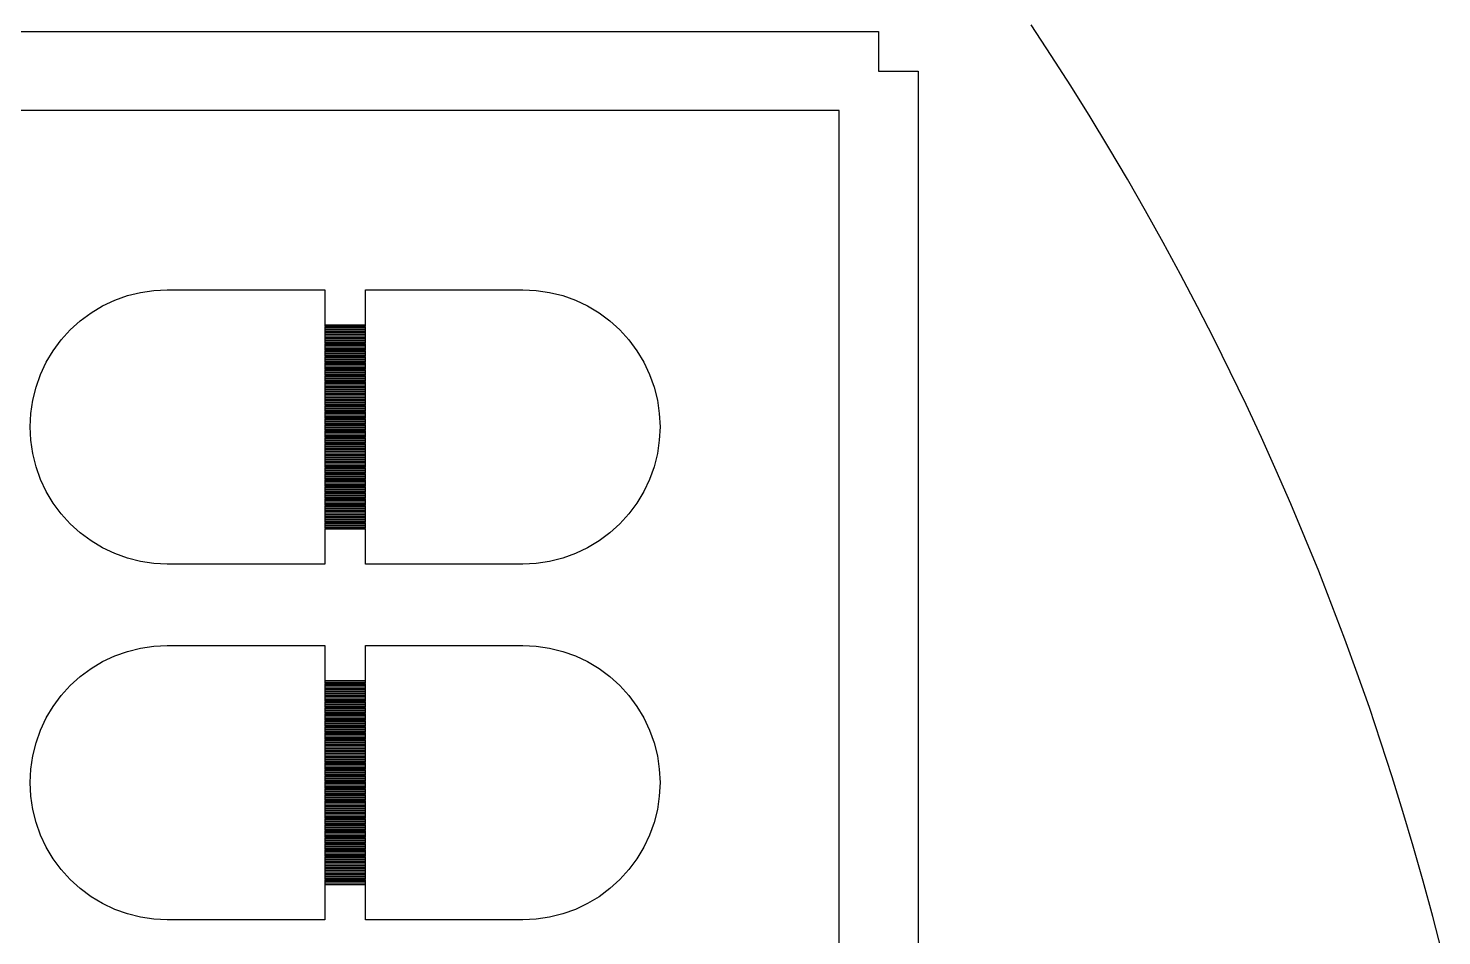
# Model space of a CAD drawing. Extents: x -21 to 129, y -39 to 111.
# Drawn here: x 90.98 to 126.75, y 54.63 to 77.58 of the extents above; entities that cross this region are included whole.
import ezdxf

# ---------------------------------------------------------------- set-up
doc = ezdxf.new("R2010")
doc.units = 0

msp = doc.modelspace()

# ---------------------------------------------------------------- linework, layer by layer
for p, q in [((116.867, 76.8994), (116.36, 77.6678)), ((-4.5, 77.5), (112.5, 77.5)), ((112.5, 77.5), (112.5, 76.5)), ((117.364, 76.1248), (116.867, 76.8994)), ((112.5, 76.5), (113.5, 76.5)), ((113.5, 76.5), (113.5, -4.5)), ((117.852, 75.3442), (117.364, 76.1248)), ((111.5, 75.5), (-3.5, 75.5)), ((111.5, -3.5), (111.5, 75.5)), ((118.33, 74.5577), (117.852, 75.3442)), ((118.798, 73.7654), (118.33, 74.5577)), ((119.257, 72.9674), (118.798, 73.7654)), ((119.705, 72.1638), (119.257, 72.9674)), ((120.144, 71.3548), (119.705, 72.1638)), ((120.573, 70.5404), (120.144, 71.3548)), ((93.4927, 70.8206), (93.823, 70.9033)), ((93.823, 70.9033), (94.1599, 70.9533)), ((94.1599, 70.9533), (94.5, 70.97)), ((94.5, 70.97), (98.485, 70.97)), ((98.485, 70.97), (98.485, 70.085)), ((99.515, 70.085), (99.515, 70.97)), ((99.515, 70.97), (103.5, 70.97)), ((103.5, 70.97), (103.84, 70.9533)), ((103.84, 70.9533), (104.177, 70.9033)), ((104.177, 70.9033), (104.507, 70.8206)), ((92.5722, 70.3852), (92.8643, 70.5603)), ((92.8643, 70.5603), (93.1721, 70.7059)), ((93.1721, 70.7059), (93.4927, 70.8206)), ((104.507, 70.8206), (104.828, 70.7059)), ((104.828, 70.7059), (105.136, 70.5603)), ((105.136, 70.5603), (105.428, 70.3852)), ((120.992, 69.7208), (120.573, 70.5404)), ((92.0463, 69.9537), (92.2987, 70.1823)), ((92.2987, 70.1823), (92.5722, 70.3852)), ((105.428, 70.3852), (105.701, 70.1823)), ((105.701, 70.1823), (105.954, 69.9537)), ((91.8177, 69.7013), (92.0463, 69.9537)), ((98.485, 70.085), (99.515, 70.085)), ((99.515, 70.075), (98.485, 70.075)), ((98.485, 70.075), (98.485, 70.045)), ((98.485, 70.045), (99.515, 70.045)), ((99.515, 70.035), (98.485, 70.035)), ((98.485, 70.035), (98.485, 70.005)), ((98.485, 70.005), (99.515, 70.005)), ((99.515, 69.995), (98.485, 69.995)), ((98.485, 69.995), (98.485, 69.965)), ((98.485, 69.965), (99.515, 69.965)), ((99.515, 69.955), (98.485, 69.955)), ((98.485, 69.955), (98.485, 69.925)), ((98.485, 69.925), (99.515, 69.925)), ((99.515, 69.915), (98.485, 69.915)), ((98.485, 69.915), (98.485, 69.885)), ((98.485, 69.885), (99.515, 69.885)), ((99.515, 69.875), (98.485, 69.875)), ((98.485, 69.875), (98.485, 69.845)), ((98.485, 69.845), (99.515, 69.845)), ((99.515, 69.835), (98.485, 69.835)), ((98.485, 69.835), (98.485, 69.805)), ((98.485, 69.805), (99.515, 69.805)), ((99.515, 69.795), (98.485, 69.795)), ((98.485, 69.795), (98.485, 69.765)), ((98.485, 69.765), (99.515, 69.765)), ((99.515, 69.755), (98.485, 69.755)), ((98.485, 69.755), (98.485, 69.725)), ((99.515, 70.045), (99.515, 70.075)), ((99.515, 70.005), (99.515, 70.035)), ((99.515, 69.965), (99.515, 69.995)), ((99.515, 69.925), (99.515, 69.955)), ((99.515, 69.885), (99.515, 69.915)), ((99.515, 69.845), (99.515, 69.875)), ((99.515, 69.805), (99.515, 69.835)), ((99.515, 69.765), (99.515, 69.795)), ((99.515, 69.725), (99.515, 69.755)), ((105.954, 69.9537), (106.182, 69.7013)), ((91.4397, 69.1357), (91.6148, 69.4278)), ((91.6148, 69.4278), (91.8177, 69.7013)), ((98.485, 69.725), (99.515, 69.725)), ((99.515, 69.715), (98.485, 69.715)), ((98.485, 69.715), (98.485, 69.685)), ((98.485, 69.685), (99.515, 69.685)), ((99.515, 69.675), (98.485, 69.675)), ((98.485, 69.675), (98.485, 69.645)), ((98.485, 69.645), (99.515, 69.645)), ((99.515, 69.635), (98.485, 69.635)), ((98.485, 69.635), (98.485, 69.605)), ((98.485, 69.605), (99.515, 69.605)), ((99.515, 69.595), (98.485, 69.595)), ((98.485, 69.595), (98.485, 69.565)), ((98.485, 69.565), (99.515, 69.565)), ((99.515, 69.555), (98.485, 69.555)), ((98.485, 69.555), (98.485, 69.525)), ((98.485, 69.525), (99.515, 69.525)), ((99.515, 69.515), (98.485, 69.515)), ((98.485, 69.515), (98.485, 69.485)), ((98.485, 69.485), (99.515, 69.485)), ((99.515, 69.475), (98.485, 69.475)), ((98.485, 69.475), (98.485, 69.445)), ((98.485, 69.445), (99.515, 69.445)), ((99.515, 69.435), (98.485, 69.435)), ((98.485, 69.435), (98.485, 69.405)), ((98.485, 69.405), (99.515, 69.405)), ((99.515, 69.395), (98.485, 69.395)), ((98.485, 69.395), (98.485, 69.365)), ((99.515, 69.685), (99.515, 69.715)), ((99.515, 69.645), (99.515, 69.675)), ((99.515, 69.605), (99.515, 69.635)), ((99.515, 69.565), (99.515, 69.595)), ((99.515, 69.525), (99.515, 69.555)), ((99.515, 69.485), (99.515, 69.515)), ((99.515, 69.445), (99.515, 69.475)), ((99.515, 69.405), (99.515, 69.435)), ((99.515, 69.365), (99.515, 69.395)), ((106.182, 69.7013), (106.385, 69.4278)), ((106.385, 69.4278), (106.56, 69.1357)), ((121.401, 68.8962), (120.992, 69.7208)), ((91.2941, 68.8279), (91.4397, 69.1357)), ((98.485, 69.365), (99.515, 69.365)), ((99.515, 69.355), (98.485, 69.355)), ((98.485, 69.355), (98.485, 69.325)), ((98.485, 69.325), (99.515, 69.325)), ((99.515, 69.315), (98.485, 69.315)), ((98.485, 69.315), (98.485, 69.285)), ((98.485, 69.285), (99.515, 69.285)), ((99.515, 69.275), (98.485, 69.275)), ((98.485, 69.275), (98.485, 69.245)), ((98.485, 69.245), (99.515, 69.245)), ((99.515, 69.235), (98.485, 69.235)), ((98.485, 69.235), (98.485, 69.205)), ((98.485, 69.205), (99.515, 69.205)), ((99.515, 69.195), (98.485, 69.195)), ((98.485, 69.195), (98.485, 69.165)), ((98.485, 69.165), (99.515, 69.165)), ((99.515, 69.155), (98.485, 69.155)), ((98.485, 69.155), (98.485, 69.125)), ((98.485, 69.125), (99.515, 69.125)), ((99.515, 69.115), (98.485, 69.115)), ((98.485, 69.115), (98.485, 69.085)), ((98.485, 69.085), (99.515, 69.085)), ((99.515, 69.075), (98.485, 69.075)), ((98.485, 69.075), (98.485, 69.045)), ((98.485, 69.045), (99.515, 69.045)), ((99.515, 69.035), (98.485, 69.035)), ((98.485, 69.035), (98.485, 69.005)), ((99.515, 69.325), (99.515, 69.355)), ((99.515, 69.285), (99.515, 69.315)), ((99.515, 69.245), (99.515, 69.275)), ((99.515, 69.205), (99.515, 69.235)), ((99.515, 69.165), (99.515, 69.195)), ((99.515, 69.125), (99.515, 69.155)), ((99.515, 69.085), (99.515, 69.115)), ((99.515, 69.045), (99.515, 69.075)), ((99.515, 69.005), (99.515, 69.035)), ((106.56, 69.1357), (106.706, 68.8279)), ((91.1794, 68.5073), (91.2941, 68.8279)), ((98.485, 69.005), (99.515, 69.005)), ((99.515, 68.995), (98.485, 68.995)), ((98.485, 68.995), (98.485, 68.965)), ((98.485, 68.965), (99.515, 68.965)), ((99.515, 68.955), (98.485, 68.955)), ((98.485, 68.955), (98.485, 68.925)), ((98.485, 68.925), (99.515, 68.925)), ((99.515, 68.915), (98.485, 68.915)), ((98.485, 68.915), (98.485, 68.885)), ((98.485, 68.885), (99.515, 68.885)), ((99.515, 68.875), (98.485, 68.875)), ((98.485, 68.875), (98.485, 68.845)), ((98.485, 68.845), (99.515, 68.845)), ((99.515, 68.835), (98.485, 68.835)), ((98.485, 68.835), (98.485, 68.805)), ((98.485, 68.805), (99.515, 68.805)), ((99.515, 68.795), (98.485, 68.795)), ((98.485, 68.795), (98.485, 68.765)), ((98.485, 68.765), (99.515, 68.765)), ((99.515, 68.755), (98.485, 68.755)), ((98.485, 68.755), (98.485, 68.725)), ((98.485, 68.725), (99.515, 68.725)), ((99.515, 68.715), (98.485, 68.715)), ((98.485, 68.715), (98.485, 68.685)), ((98.485, 68.685), (99.515, 68.685)), ((99.515, 68.965), (99.515, 68.995)), ((99.515, 68.925), (99.515, 68.955)), ((99.515, 68.885), (99.515, 68.915)), ((99.515, 68.845), (99.515, 68.875)), ((99.515, 68.805), (99.515, 68.835)), ((99.515, 68.765), (99.515, 68.795)), ((99.515, 68.725), (99.515, 68.755)), ((99.515, 68.685), (99.515, 68.715)), ((106.706, 68.8279), (106.821, 68.5073)), ((121.799, 68.0666), (121.401, 68.8962)), ((91.0967, 68.177), (91.1794, 68.5073)), ((99.515, 68.675), (98.485, 68.675)), ((98.485, 68.675), (98.485, 68.645)), ((98.485, 68.645), (99.515, 68.645)), ((99.515, 68.635), (98.485, 68.635)), ((98.485, 68.635), (98.485, 68.605)), ((98.485, 68.605), (99.515, 68.605)), ((99.515, 68.595), (98.485, 68.595)), ((98.485, 68.595), (98.485, 68.565)), ((98.485, 68.565), (99.515, 68.565)), ((99.515, 68.555), (98.485, 68.555)), ((98.485, 68.555), (98.485, 68.525)), ((98.485, 68.525), (99.515, 68.525)), ((99.515, 68.515), (98.485, 68.515)), ((98.485, 68.515), (98.485, 68.485)), ((98.485, 68.485), (99.515, 68.485)), ((99.515, 68.475), (98.485, 68.475)), ((98.485, 68.475), (98.485, 68.445)), ((98.485, 68.445), (99.515, 68.445)), ((99.515, 68.435), (98.485, 68.435)), ((98.485, 68.435), (98.485, 68.405)), ((98.485, 68.405), (99.515, 68.405)), ((99.515, 68.395), (98.485, 68.395)), ((98.485, 68.395), (98.485, 68.365)), ((98.485, 68.365), (99.515, 68.365)), ((99.515, 68.355), (98.485, 68.355)), ((98.485, 68.355), (98.485, 68.325)), ((98.485, 68.325), (99.515, 68.325)), ((99.515, 68.645), (99.515, 68.675)), ((99.515, 68.605), (99.515, 68.635)), ((99.515, 68.565), (99.515, 68.595)), ((99.515, 68.525), (99.515, 68.555)), ((99.515, 68.485), (99.515, 68.515)), ((99.515, 68.445), (99.515, 68.475)), ((99.515, 68.405), (99.515, 68.435)), ((99.515, 68.365), (99.515, 68.395)), ((99.515, 68.325), (99.515, 68.355)), ((106.821, 68.5073), (106.903, 68.177)), ((91.0467, 67.8401), (91.0967, 68.177)), ((99.515, 68.315), (98.485, 68.315)), ((98.485, 68.315), (98.485, 68.285)), ((98.485, 68.285), (99.515, 68.285)), ((99.515, 68.275), (98.485, 68.275)), ((98.485, 68.275), (98.485, 68.245)), ((98.485, 68.245), (99.515, 68.245)), ((99.515, 68.235), (98.485, 68.235)), ((98.485, 68.235), (98.485, 68.205)), ((98.485, 68.205), (99.515, 68.205)), ((99.515, 68.195), (98.485, 68.195)), ((98.485, 68.195), (98.485, 68.165)), ((98.485, 68.165), (99.515, 68.165)), ((99.515, 68.155), (98.485, 68.155)), ((98.485, 68.155), (98.485, 68.125)), ((98.485, 68.125), (99.515, 68.125)), ((99.515, 68.115), (98.485, 68.115)), ((98.485, 68.115), (98.485, 68.085)), ((98.485, 68.085), (99.515, 68.085)), ((99.515, 68.075), (98.485, 68.075)), ((98.485, 68.075), (98.485, 68.045)), ((98.485, 68.045), (99.515, 68.045)), ((99.515, 68.035), (98.485, 68.035)), ((98.485, 68.035), (98.485, 68.005)), ((98.485, 68.005), (99.515, 68.005)), ((99.515, 67.995), (98.485, 67.995)), ((98.485, 67.995), (98.485, 67.965)), ((98.485, 67.965), (99.515, 67.965)), ((99.515, 68.285), (99.515, 68.315)), ((99.515, 68.245), (99.515, 68.275)), ((99.515, 68.205), (99.515, 68.235)), ((99.515, 68.165), (99.515, 68.195)), ((99.515, 68.125), (99.515, 68.155)), ((99.515, 68.085), (99.515, 68.115)), ((99.515, 68.045), (99.515, 68.075)), ((99.515, 68.005), (99.515, 68.035)), ((99.515, 67.965), (99.515, 67.995)), ((106.903, 68.177), (106.953, 67.8401)), ((122.188, 67.2322), (121.799, 68.0666)), ((91.03, 67.5), (91.0467, 67.8401)), ((99.515, 67.955), (98.485, 67.955)), ((98.485, 67.955), (98.485, 67.925)), ((98.485, 67.925), (99.515, 67.925)), ((99.515, 67.915), (98.485, 67.915)), ((98.485, 67.915), (98.485, 67.885)), ((98.485, 67.885), (99.515, 67.885)), ((99.515, 67.875), (98.485, 67.875)), ((98.485, 67.875), (98.485, 67.845)), ((98.485, 67.845), (99.515, 67.845)), ((99.515, 67.835), (98.485, 67.835)), ((98.485, 67.835), (98.485, 67.805)), ((98.485, 67.805), (99.515, 67.805)), ((99.515, 67.795), (98.485, 67.795)), ((98.485, 67.795), (98.485, 67.765)), ((98.485, 67.765), (99.515, 67.765)), ((99.515, 67.755), (98.485, 67.755)), ((98.485, 67.755), (98.485, 67.725)), ((98.485, 67.725), (99.515, 67.725)), ((99.515, 67.715), (98.485, 67.715)), ((98.485, 67.715), (98.485, 67.685)), ((98.485, 67.685), (99.515, 67.685)), ((99.515, 67.675), (98.485, 67.675)), ((98.485, 67.675), (98.485, 67.645)), ((98.485, 67.645), (99.515, 67.645)), ((99.515, 67.635), (98.485, 67.635)), ((98.485, 67.635), (98.485, 67.605)), ((98.485, 67.605), (99.515, 67.605)), ((99.515, 67.925), (99.515, 67.955)), ((99.515, 67.885), (99.515, 67.915)), ((99.515, 67.845), (99.515, 67.875)), ((99.515, 67.805), (99.515, 67.835)), ((99.515, 67.765), (99.515, 67.795)), ((99.515, 67.725), (99.515, 67.755)), ((99.515, 67.685), (99.515, 67.715)), ((99.515, 67.645), (99.515, 67.675)), ((99.515, 67.605), (99.515, 67.635)), ((106.953, 67.8401), (106.97, 67.5)), ((91.0467, 67.1599), (91.03, 67.5)), ((99.515, 67.595), (98.485, 67.595)), ((98.485, 67.595), (98.485, 67.565)), ((98.485, 67.565), (99.515, 67.565)), ((99.515, 67.555), (98.485, 67.555)), ((98.485, 67.555), (98.485, 67.525)), ((98.485, 67.525), (99.515, 67.525)), ((99.515, 67.515), (98.485, 67.515)), ((98.485, 67.515), (98.485, 67.485)), ((98.485, 67.485), (99.515, 67.485)), ((99.515, 67.475), (98.485, 67.475)), ((98.485, 67.475), (98.485, 67.445)), ((98.485, 67.445), (99.515, 67.445)), ((99.515, 67.435), (98.485, 67.435)), ((98.485, 67.435), (98.485, 67.405)), ((98.485, 67.405), (99.515, 67.405)), ((99.515, 67.395), (98.485, 67.395)), ((98.485, 67.395), (98.485, 67.365)), ((98.485, 67.365), (99.515, 67.365)), ((99.515, 67.355), (98.485, 67.355)), ((98.485, 67.355), (98.485, 67.325)), ((98.485, 67.325), (99.515, 67.325)), ((99.515, 67.315), (98.485, 67.315)), ((98.485, 67.315), (98.485, 67.285)), ((98.485, 67.285), (99.515, 67.285)), ((99.515, 67.275), (98.485, 67.275)), ((98.485, 67.275), (98.485, 67.245)), ((98.485, 67.245), (99.515, 67.245)), ((99.515, 67.565), (99.515, 67.595)), ((99.515, 67.525), (99.515, 67.555)), ((99.515, 67.485), (99.515, 67.515)), ((99.515, 67.445), (99.515, 67.475)), ((99.515, 67.405), (99.515, 67.435)), ((99.515, 67.365), (99.515, 67.395)), ((99.515, 67.325), (99.515, 67.355)), ((99.515, 67.285), (99.515, 67.315)), ((99.515, 67.245), (99.515, 67.275)), ((106.97, 67.5), (106.953, 67.1599)), ((91.0967, 66.823), (91.0467, 67.1599)), ((99.515, 67.235), (98.485, 67.235)), ((98.485, 67.235), (98.485, 67.205)), ((98.485, 67.205), (99.515, 67.205)), ((99.515, 67.195), (98.485, 67.195)), ((98.485, 67.195), (98.485, 67.165)), ((98.485, 67.165), (99.515, 67.165)), ((99.515, 67.155), (98.485, 67.155)), ((98.485, 67.155), (98.485, 67.125)), ((98.485, 67.125), (99.515, 67.125)), ((99.515, 67.115), (98.485, 67.115)), ((98.485, 67.115), (98.485, 67.085)), ((98.485, 67.085), (99.515, 67.085)), ((99.515, 67.075), (98.485, 67.075)), ((98.485, 67.075), (98.485, 67.045)), ((98.485, 67.045), (99.515, 67.045)), ((99.515, 67.035), (98.485, 67.035)), ((98.485, 67.035), (98.485, 67.005)), ((98.485, 67.005), (99.515, 67.005)), ((99.515, 66.995), (98.485, 66.995)), ((98.485, 66.995), (98.485, 66.965)), ((98.485, 66.965), (99.515, 66.965)), ((99.515, 66.955), (98.485, 66.955)), ((98.485, 66.955), (98.485, 66.925)), ((98.485, 66.925), (99.515, 66.925)), ((99.515, 66.915), (98.485, 66.915)), ((98.485, 66.915), (98.485, 66.885)), ((99.515, 67.205), (99.515, 67.235)), ((99.515, 67.165), (99.515, 67.195)), ((99.515, 67.125), (99.515, 67.155)), ((99.515, 67.085), (99.515, 67.115)), ((99.515, 67.045), (99.515, 67.075)), ((99.515, 67.005), (99.515, 67.035)), ((99.515, 66.965), (99.515, 66.995)), ((99.515, 66.925), (99.515, 66.955)), ((99.515, 66.885), (99.515, 66.915)), ((106.953, 67.1599), (106.903, 66.823)), ((122.566, 66.3931), (122.188, 67.2322)), ((91.1794, 66.4927), (91.0967, 66.823)), ((98.485, 66.885), (99.515, 66.885)), ((99.515, 66.875), (98.485, 66.875)), ((98.485, 66.875), (98.485, 66.845)), ((98.485, 66.845), (99.515, 66.845)), ((99.515, 66.835), (98.485, 66.835)), ((98.485, 66.835), (98.485, 66.805)), ((98.485, 66.805), (99.515, 66.805)), ((99.515, 66.795), (98.485, 66.795)), ((98.485, 66.795), (98.485, 66.765)), ((98.485, 66.765), (99.515, 66.765)), ((99.515, 66.755), (98.485, 66.755)), ((98.485, 66.755), (98.485, 66.725)), ((98.485, 66.725), (99.515, 66.725)), ((99.515, 66.715), (98.485, 66.715)), ((98.485, 66.715), (98.485, 66.685)), ((98.485, 66.685), (99.515, 66.685)), ((99.515, 66.675), (98.485, 66.675)), ((98.485, 66.675), (98.485, 66.645)), ((98.485, 66.645), (99.515, 66.645)), ((99.515, 66.635), (98.485, 66.635)), ((98.485, 66.635), (98.485, 66.605)), ((98.485, 66.605), (99.515, 66.605)), ((99.515, 66.595), (98.485, 66.595)), ((98.485, 66.595), (98.485, 66.565)), ((98.485, 66.565), (99.515, 66.565)), ((99.515, 66.555), (98.485, 66.555)), ((98.485, 66.555), (98.485, 66.525)), ((99.515, 66.845), (99.515, 66.875)), ((99.515, 66.805), (99.515, 66.835)), ((99.515, 66.765), (99.515, 66.795)), ((99.515, 66.725), (99.515, 66.755)), ((99.515, 66.685), (99.515, 66.715)), ((99.515, 66.645), (99.515, 66.675)), ((99.515, 66.605), (99.515, 66.635)), ((99.515, 66.565), (99.515, 66.595)), ((99.515, 66.525), (99.515, 66.555)), ((106.903, 66.823), (106.821, 66.4927)), ((91.2941, 66.1721), (91.1794, 66.4927)), ((91.4397, 65.8643), (91.2941, 66.1721)), ((98.485, 66.525), (99.515, 66.525)), ((99.515, 66.515), (98.485, 66.515)), ((98.485, 66.515), (98.485, 66.485)), ((98.485, 66.485), (99.515, 66.485)), ((99.515, 66.475), (98.485, 66.475)), ((98.485, 66.475), (98.485, 66.445)), ((98.485, 66.445), (99.515, 66.445)), ((99.515, 66.435), (98.485, 66.435)), ((98.485, 66.435), (98.485, 66.405)), ((98.485, 66.405), (99.515, 66.405)), ((99.515, 66.395), (98.485, 66.395)), ((98.485, 66.395), (98.485, 66.365)), ((98.485, 66.365), (99.515, 66.365)), ((99.515, 66.355), (98.485, 66.355)), ((98.485, 66.355), (98.485, 66.325)), ((98.485, 66.325), (99.515, 66.325)), ((99.515, 66.315), (98.485, 66.315)), ((98.485, 66.315), (98.485, 66.285)), ((98.485, 66.285), (99.515, 66.285)), ((99.515, 66.275), (98.485, 66.275)), ((98.485, 66.275), (98.485, 66.245)), ((98.485, 66.245), (99.515, 66.245)), ((99.515, 66.235), (98.485, 66.235)), ((98.485, 66.235), (98.485, 66.205)), ((98.485, 66.205), (99.515, 66.205)), ((99.515, 66.195), (98.485, 66.195)), ((98.485, 66.195), (98.485, 66.165)), ((99.515, 66.485), (99.515, 66.515)), ((99.515, 66.445), (99.515, 66.475)), ((99.515, 66.405), (99.515, 66.435)), ((99.515, 66.365), (99.515, 66.395)), ((99.515, 66.325), (99.515, 66.355)), ((99.515, 66.285), (99.515, 66.315)), ((99.515, 66.245), (99.515, 66.275)), ((99.515, 66.205), (99.515, 66.235)), ((99.515, 66.165), (99.515, 66.195)), ((106.706, 66.1721), (106.56, 65.8643)), ((106.821, 66.4927), (106.706, 66.1721)), ((122.934, 65.5494), (122.566, 66.3931)), ((91.6148, 65.5722), (91.4397, 65.8643)), ((98.485, 66.165), (99.515, 66.165)), ((99.515, 66.155), (98.485, 66.155)), ((98.485, 66.155), (98.485, 66.125)), ((98.485, 66.125), (99.515, 66.125)), ((99.515, 66.115), (98.485, 66.115)), ((98.485, 66.115), (98.485, 66.085)), ((98.485, 66.085), (99.515, 66.085)), ((99.515, 66.075), (98.485, 66.075)), ((98.485, 66.075), (98.485, 66.045)), ((98.485, 66.045), (99.515, 66.045)), ((99.515, 66.035), (98.485, 66.035)), ((98.485, 66.035), (98.485, 66.005)), ((98.485, 66.005), (99.515, 66.005)), ((99.515, 65.995), (98.485, 65.995)), ((98.485, 65.995), (98.485, 65.965)), ((98.485, 65.965), (99.515, 65.965)), ((99.515, 65.955), (98.485, 65.955)), ((98.485, 65.955), (98.485, 65.925)), ((98.485, 65.925), (99.515, 65.925)), ((99.515, 65.915), (98.485, 65.915)), ((98.485, 65.915), (98.485, 65.885)), ((98.485, 65.885), (99.515, 65.885)), ((99.515, 65.875), (98.485, 65.875)), ((98.485, 65.875), (98.485, 65.845)), ((98.485, 65.845), (99.515, 65.845)), ((99.515, 65.835), (98.485, 65.835)), ((98.485, 65.835), (98.485, 65.805)), ((99.515, 66.125), (99.515, 66.155)), ((99.515, 66.085), (99.515, 66.115)), ((99.515, 66.045), (99.515, 66.075)), ((99.515, 66.005), (99.515, 66.035)), ((99.515, 65.965), (99.515, 65.995)), ((99.515, 65.925), (99.515, 65.955)), ((99.515, 65.885), (99.515, 65.915)), ((99.515, 65.845), (99.515, 65.875)), ((99.515, 65.805), (99.515, 65.835)), ((106.56, 65.8643), (106.385, 65.5722)), ((91.8177, 65.2987), (91.6148, 65.5722)), ((98.485, 65.805), (99.515, 65.805)), ((99.515, 65.795), (98.485, 65.795)), ((98.485, 65.795), (98.485, 65.765)), ((98.485, 65.765), (99.515, 65.765)), ((99.515, 65.755), (98.485, 65.755)), ((98.485, 65.755), (98.485, 65.725)), ((98.485, 65.725), (99.515, 65.725)), ((99.515, 65.715), (98.485, 65.715)), ((98.485, 65.715), (98.485, 65.685)), ((98.485, 65.685), (99.515, 65.685)), ((99.515, 65.675), (98.485, 65.675)), ((98.485, 65.675), (98.485, 65.645)), ((98.485, 65.645), (99.515, 65.645)), ((99.515, 65.635), (98.485, 65.635)), ((98.485, 65.635), (98.485, 65.605)), ((98.485, 65.605), (99.515, 65.605)), ((99.515, 65.595), (98.485, 65.595)), ((98.485, 65.595), (98.485, 65.565)), ((98.485, 65.565), (99.515, 65.565)), ((99.515, 65.555), (98.485, 65.555)), ((98.485, 65.555), (98.485, 65.525)), ((98.485, 65.525), (99.515, 65.525)), ((99.515, 65.515), (98.485, 65.515)), ((98.485, 65.515), (98.485, 65.485)), ((98.485, 65.485), (99.515, 65.485)), ((99.515, 65.475), (98.485, 65.475)), ((98.485, 65.475), (98.485, 65.445)), ((99.515, 65.765), (99.515, 65.795)), ((99.515, 65.725), (99.515, 65.755)), ((99.515, 65.685), (99.515, 65.715)), ((99.515, 65.645), (99.515, 65.675)), ((99.515, 65.605), (99.515, 65.635)), ((99.515, 65.565), (99.515, 65.595)), ((99.515, 65.525), (99.515, 65.555)), ((99.515, 65.485), (99.515, 65.515)), ((99.515, 65.445), (99.515, 65.475)), ((106.385, 65.5722), (106.182, 65.2987)), ((123.291, 64.7012), (122.934, 65.5494)), ((92.0463, 65.0463), (91.8177, 65.2987)), ((98.485, 65.445), (99.515, 65.445)), ((99.515, 65.435), (98.485, 65.435)), ((98.485, 65.435), (98.485, 65.405)), ((98.485, 65.405), (99.515, 65.405)), ((99.515, 65.395), (98.485, 65.395)), ((98.485, 65.395), (98.485, 65.365)), ((98.485, 65.365), (99.515, 65.365)), ((99.515, 65.355), (98.485, 65.355)), ((98.485, 65.355), (98.485, 65.325)), ((98.485, 65.325), (99.515, 65.325)), ((99.515, 65.315), (98.485, 65.315)), ((98.485, 65.315), (98.485, 65.285)), ((98.485, 65.285), (99.515, 65.285)), ((99.515, 65.275), (98.485, 65.275)), ((98.485, 65.275), (98.485, 65.245)), ((98.485, 65.245), (99.515, 65.245)), ((99.515, 65.235), (98.485, 65.235)), ((98.485, 65.235), (98.485, 65.205)), ((98.485, 65.205), (99.515, 65.205)), ((99.515, 65.195), (98.485, 65.195)), ((98.485, 65.195), (98.485, 65.165)), ((98.485, 65.165), (99.515, 65.165)), ((99.515, 65.155), (98.485, 65.155)), ((98.485, 65.155), (98.485, 65.125)), ((98.485, 65.125), (99.515, 65.125)), ((99.515, 65.115), (98.485, 65.115)), ((98.485, 65.115), (98.485, 65.085)), ((99.515, 65.405), (99.515, 65.435)), ((99.515, 65.365), (99.515, 65.395)), ((99.515, 65.325), (99.515, 65.355)), ((99.515, 65.285), (99.515, 65.315)), ((99.515, 65.245), (99.515, 65.275)), ((99.515, 65.205), (99.515, 65.235)), ((99.515, 65.165), (99.515, 65.195)), ((99.515, 65.125), (99.515, 65.155)), ((99.515, 65.085), (99.515, 65.115)), ((106.182, 65.2987), (105.954, 65.0463)), ((92.2987, 64.8177), (92.0463, 65.0463)), ((92.5722, 64.6148), (92.2987, 64.8177)), ((98.485, 65.085), (99.515, 65.085)), ((99.515, 65.075), (98.485, 65.075)), ((98.485, 65.075), (98.485, 65.045)), ((98.485, 65.045), (99.515, 65.045)), ((99.515, 65.035), (98.485, 65.035)), ((98.485, 65.035), (98.485, 65.005)), ((98.485, 65.005), (99.515, 65.005)), ((99.515, 64.995), (98.485, 64.995)), ((98.485, 64.995), (98.485, 64.965)), ((98.485, 64.965), (99.515, 64.965)), ((99.515, 64.955), (98.485, 64.955)), ((98.485, 64.955), (98.485, 64.925)), ((98.485, 64.925), (99.515, 64.925)), ((99.515, 64.915), (98.485, 64.915)), ((98.485, 64.915), (98.485, 64.03)), ((99.515, 65.045), (99.515, 65.075)), ((99.515, 65.005), (99.515, 65.035)), ((99.515, 64.965), (99.515, 64.995)), ((99.515, 64.925), (99.515, 64.955)), ((99.515, 64.03), (99.515, 64.915)), ((105.701, 64.8177), (105.428, 64.6148)), ((105.954, 65.0463), (105.701, 64.8177)), ((92.8643, 64.4397), (92.5722, 64.6148)), ((93.1721, 64.2941), (92.8643, 64.4397)), ((105.136, 64.4397), (104.828, 64.2941)), ((105.428, 64.6148), (105.136, 64.4397)), ((123.638, 63.8488), (123.291, 64.7012)), ((93.4927, 64.1794), (93.1721, 64.2941)), ((93.823, 64.0967), (93.4927, 64.1794)), ((94.1599, 64.0467), (93.823, 64.0967)), ((94.5, 64.03), (94.1599, 64.0467)), ((98.485, 64.03), (94.5, 64.03)), ((103.5, 64.03), (99.515, 64.03)), ((103.84, 64.0467), (103.5, 64.03)), ((104.177, 64.0967), (103.84, 64.0467)), ((104.507, 64.1794), (104.177, 64.0967)), ((104.828, 64.2941), (104.507, 64.1794)), ((123.974, 62.9921), (123.638, 63.8488)), ((124.3, 62.1314), (123.974, 62.9921)), ((93.4927, 61.8206), (93.823, 61.9033)), ((93.823, 61.9033), (94.1599, 61.9533)), ((94.1599, 61.9533), (94.5, 61.97)), ((94.5, 61.97), (98.485, 61.97)), ((98.485, 61.97), (98.485, 61.085)), ((99.515, 61.085), (99.515, 61.97)), ((99.515, 61.97), (103.5, 61.97)), ((103.5, 61.97), (103.84, 61.9533)), ((103.84, 61.9533), (104.177, 61.9033)), ((104.177, 61.9033), (104.507, 61.8206)), ((124.616, 61.2667), (124.3, 62.1314)), ((92.5722, 61.3852), (92.8643, 61.5603)), ((92.8643, 61.5603), (93.1721, 61.7059)), ((93.1721, 61.7059), (93.4927, 61.8206)), ((104.507, 61.8206), (104.828, 61.7059)), ((104.828, 61.7059), (105.136, 61.5603)), ((105.136, 61.5603), (105.428, 61.3852)), ((92.0463, 60.9537), (92.2987, 61.1823)), ((92.2987, 61.1823), (92.5722, 61.3852)), ((105.428, 61.3852), (105.701, 61.1823)), ((105.701, 61.1823), (105.954, 60.9537)), ((124.921, 60.3983), (124.616, 61.2667)), ((91.8177, 60.7013), (92.0463, 60.9537)), ((98.485, 61.085), (99.515, 61.085)), ((99.515, 61.075), (98.485, 61.075)), ((98.485, 61.075), (98.485, 61.045)), ((98.485, 61.045), (99.515, 61.045)), ((99.515, 61.035), (98.485, 61.035)), ((98.485, 61.035), (98.485, 61.005)), ((98.485, 61.005), (99.515, 61.005)), ((99.515, 60.995), (98.485, 60.995)), ((98.485, 60.995), (98.485, 60.965)), ((98.485, 60.965), (99.515, 60.965)), ((99.515, 60.955), (98.485, 60.955)), ((98.485, 60.955), (98.485, 60.925)), ((98.485, 60.925), (99.515, 60.925)), ((99.515, 60.915), (98.485, 60.915)), ((98.485, 60.915), (98.485, 60.885)), ((98.485, 60.885), (99.515, 60.885)), ((99.515, 60.875), (98.485, 60.875)), ((98.485, 60.875), (98.485, 60.845)), ((98.485, 60.845), (99.515, 60.845)), ((99.515, 60.835), (98.485, 60.835)), ((98.485, 60.835), (98.485, 60.805)), ((99.515, 61.045), (99.515, 61.075)), ((99.515, 61.005), (99.515, 61.035)), ((99.515, 60.965), (99.515, 60.995)), ((99.515, 60.925), (99.515, 60.955)), ((99.515, 60.885), (99.515, 60.915)), ((99.515, 60.845), (99.515, 60.875)), ((99.515, 60.805), (99.515, 60.835)), ((105.954, 60.9537), (106.182, 60.7013)), ((91.6148, 60.4278), (91.8177, 60.7013)), ((98.485, 60.805), (99.515, 60.805)), ((99.515, 60.795), (98.485, 60.795)), ((98.485, 60.795), (98.485, 60.765)), ((98.485, 60.765), (99.515, 60.765)), ((99.515, 60.755), (98.485, 60.755)), ((98.485, 60.755), (98.485, 60.725)), ((98.485, 60.725), (99.515, 60.725)), ((99.515, 60.715), (98.485, 60.715)), ((98.485, 60.715), (98.485, 60.685)), ((98.485, 60.685), (99.515, 60.685)), ((99.515, 60.675), (98.485, 60.675)), ((98.485, 60.675), (98.485, 60.645)), ((98.485, 60.645), (99.515, 60.645)), ((99.515, 60.635), (98.485, 60.635)), ((98.485, 60.635), (98.485, 60.605)), ((98.485, 60.605), (99.515, 60.605)), ((99.515, 60.595), (98.485, 60.595)), ((98.485, 60.595), (98.485, 60.565)), ((98.485, 60.565), (99.515, 60.565)), ((99.515, 60.555), (98.485, 60.555)), ((98.485, 60.555), (98.485, 60.525)), ((98.485, 60.525), (99.515, 60.525)), ((99.515, 60.515), (98.485, 60.515)), ((98.485, 60.515), (98.485, 60.485)), ((98.485, 60.485), (99.515, 60.485)), ((99.515, 60.475), (98.485, 60.475)), ((98.485, 60.475), (98.485, 60.445)), ((99.515, 60.765), (99.515, 60.795)), ((99.515, 60.725), (99.515, 60.755)), ((99.515, 60.685), (99.515, 60.715)), ((99.515, 60.645), (99.515, 60.675)), ((99.515, 60.605), (99.515, 60.635)), ((99.515, 60.565), (99.515, 60.595)), ((99.515, 60.525), (99.515, 60.555)), ((99.515, 60.485), (99.515, 60.515)), ((99.515, 60.445), (99.515, 60.475)), ((106.182, 60.7013), (106.385, 60.4278)), ((91.2941, 59.8279), (91.4397, 60.1357)), ((91.4397, 60.1357), (91.6148, 60.4278)), ((98.485, 60.445), (99.515, 60.445)), ((99.515, 60.435), (98.485, 60.435)), ((98.485, 60.435), (98.485, 60.405)), ((98.485, 60.405), (99.515, 60.405)), ((99.515, 60.395), (98.485, 60.395)), ((98.485, 60.395), (98.485, 60.365)), ((98.485, 60.365), (99.515, 60.365)), ((99.515, 60.355), (98.485, 60.355)), ((98.485, 60.355), (98.485, 60.325)), ((98.485, 60.325), (99.515, 60.325)), ((99.515, 60.315), (98.485, 60.315)), ((98.485, 60.315), (98.485, 60.285)), ((98.485, 60.285), (99.515, 60.285)), ((99.515, 60.275), (98.485, 60.275)), ((98.485, 60.275), (98.485, 60.245)), ((98.485, 60.245), (99.515, 60.245)), ((99.515, 60.235), (98.485, 60.235)), ((98.485, 60.235), (98.485, 60.205)), ((98.485, 60.205), (99.515, 60.205)), ((99.515, 60.195), (98.485, 60.195)), ((98.485, 60.195), (98.485, 60.165)), ((98.485, 60.165), (99.515, 60.165)), ((99.515, 60.155), (98.485, 60.155)), ((98.485, 60.155), (98.485, 60.125)), ((98.485, 60.125), (99.515, 60.125)), ((99.515, 60.115), (98.485, 60.115)), ((98.485, 60.115), (98.485, 60.085)), ((99.515, 60.405), (99.515, 60.435)), ((99.515, 60.365), (99.515, 60.395)), ((99.515, 60.325), (99.515, 60.355)), ((99.515, 60.285), (99.515, 60.315)), ((99.515, 60.245), (99.515, 60.275)), ((99.515, 60.205), (99.515, 60.235)), ((99.515, 60.165), (99.515, 60.195)), ((99.515, 60.125), (99.515, 60.155)), ((99.515, 60.085), (99.515, 60.115)), ((106.385, 60.4278), (106.56, 60.1357)), ((106.56, 60.1357), (106.706, 59.8279)), ((125.215, 59.5261), (124.921, 60.3983)), ((91.1794, 59.5073), (91.2941, 59.8279)), ((98.485, 60.085), (99.515, 60.085)), ((99.515, 60.075), (98.485, 60.075)), ((98.485, 60.075), (98.485, 60.045)), ((98.485, 60.045), (99.515, 60.045)), ((99.515, 60.035), (98.485, 60.035)), ((98.485, 60.035), (98.485, 60.005)), ((98.485, 60.005), (99.515, 60.005)), ((99.515, 59.995), (98.485, 59.995)), ((98.485, 59.995), (98.485, 59.965)), ((98.485, 59.965), (99.515, 59.965)), ((99.515, 59.955), (98.485, 59.955)), ((98.485, 59.955), (98.485, 59.925)), ((98.485, 59.925), (99.515, 59.925)), ((99.515, 59.915), (98.485, 59.915)), ((98.485, 59.915), (98.485, 59.885)), ((98.485, 59.885), (99.515, 59.885)), ((99.515, 59.875), (98.485, 59.875)), ((98.485, 59.875), (98.485, 59.845)), ((98.485, 59.845), (99.515, 59.845)), ((99.515, 59.835), (98.485, 59.835)), ((98.485, 59.835), (98.485, 59.805)), ((98.485, 59.805), (99.515, 59.805)), ((99.515, 59.795), (98.485, 59.795)), ((98.485, 59.795), (98.485, 59.765)), ((98.485, 59.765), (99.515, 59.765)), ((99.515, 59.755), (98.485, 59.755)), ((98.485, 59.755), (98.485, 59.725)), ((99.515, 60.045), (99.515, 60.075)), ((99.515, 60.005), (99.515, 60.035)), ((99.515, 59.965), (99.515, 59.995)), ((99.515, 59.925), (99.515, 59.955)), ((99.515, 59.885), (99.515, 59.915)), ((99.515, 59.845), (99.515, 59.875)), ((99.515, 59.805), (99.515, 59.835)), ((99.515, 59.765), (99.515, 59.795)), ((99.515, 59.725), (99.515, 59.755)), ((106.706, 59.8279), (106.821, 59.5073)), ((91.0967, 59.177), (91.1794, 59.5073)), ((98.485, 59.725), (99.515, 59.725)), ((99.515, 59.715), (98.485, 59.715)), ((98.485, 59.715), (98.485, 59.685)), ((98.485, 59.685), (99.515, 59.685)), ((99.515, 59.675), (98.485, 59.675)), ((98.485, 59.675), (98.485, 59.645)), ((98.485, 59.645), (99.515, 59.645)), ((99.515, 59.635), (98.485, 59.635)), ((98.485, 59.635), (98.485, 59.605)), ((98.485, 59.605), (99.515, 59.605)), ((99.515, 59.595), (98.485, 59.595)), ((98.485, 59.595), (98.485, 59.565)), ((98.485, 59.565), (99.515, 59.565)), ((99.515, 59.555), (98.485, 59.555)), ((98.485, 59.555), (98.485, 59.525)), ((98.485, 59.525), (99.515, 59.525)), ((99.515, 59.515), (98.485, 59.515)), ((98.485, 59.515), (98.485, 59.485)), ((98.485, 59.485), (99.515, 59.485)), ((99.515, 59.475), (98.485, 59.475)), ((98.485, 59.475), (98.485, 59.445)), ((98.485, 59.445), (99.515, 59.445)), ((99.515, 59.435), (98.485, 59.435)), ((98.485, 59.435), (98.485, 59.405)), ((98.485, 59.405), (99.515, 59.405)), ((99.515, 59.395), (98.485, 59.395)), ((98.485, 59.395), (98.485, 59.365)), ((99.515, 59.685), (99.515, 59.715)), ((99.515, 59.645), (99.515, 59.675)), ((99.515, 59.605), (99.515, 59.635)), ((99.515, 59.565), (99.515, 59.595)), ((99.515, 59.525), (99.515, 59.555)), ((99.515, 59.485), (99.515, 59.515)), ((99.515, 59.445), (99.515, 59.475)), ((99.515, 59.405), (99.515, 59.435)), ((99.515, 59.365), (99.515, 59.395)), ((106.821, 59.5073), (106.903, 59.177)), ((125.498, 58.6504), (125.215, 59.5261)), ((91.0467, 58.8401), (91.0967, 59.177)), ((98.485, 59.365), (99.515, 59.365)), ((99.515, 59.355), (98.485, 59.355)), ((98.485, 59.355), (98.485, 59.325)), ((98.485, 59.325), (99.515, 59.325)), ((99.515, 59.315), (98.485, 59.315)), ((98.485, 59.315), (98.485, 59.285)), ((98.485, 59.285), (99.515, 59.285)), ((99.515, 59.275), (98.485, 59.275)), ((98.485, 59.275), (98.485, 59.245)), ((98.485, 59.245), (99.515, 59.245)), ((99.515, 59.235), (98.485, 59.235)), ((98.485, 59.235), (98.485, 59.205)), ((98.485, 59.205), (99.515, 59.205)), ((99.515, 59.195), (98.485, 59.195)), ((98.485, 59.195), (98.485, 59.165)), ((98.485, 59.165), (99.515, 59.165)), ((99.515, 59.155), (98.485, 59.155)), ((98.485, 59.155), (98.485, 59.125)), ((98.485, 59.125), (99.515, 59.125)), ((99.515, 59.115), (98.485, 59.115)), ((98.485, 59.115), (98.485, 59.085)), ((98.485, 59.085), (99.515, 59.085)), ((99.515, 59.075), (98.485, 59.075)), ((98.485, 59.075), (98.485, 59.045)), ((98.485, 59.045), (99.515, 59.045)), ((99.515, 59.035), (98.485, 59.035)), ((98.485, 59.035), (98.485, 59.005)), ((99.515, 59.325), (99.515, 59.355)), ((99.515, 59.285), (99.515, 59.315)), ((99.515, 59.245), (99.515, 59.275)), ((99.515, 59.205), (99.515, 59.235)), ((99.515, 59.165), (99.515, 59.195)), ((99.515, 59.125), (99.515, 59.155)), ((99.515, 59.085), (99.515, 59.115)), ((99.515, 59.045), (99.515, 59.075)), ((99.515, 59.005), (99.515, 59.035)), ((106.903, 59.177), (106.953, 58.8401)), ((91.03, 58.5), (91.0467, 58.8401)), ((98.485, 59.005), (99.515, 59.005)), ((99.515, 58.995), (98.485, 58.995)), ((98.485, 58.995), (98.485, 58.965)), ((98.485, 58.965), (99.515, 58.965)), ((99.515, 58.955), (98.485, 58.955)), ((98.485, 58.955), (98.485, 58.925)), ((98.485, 58.925), (99.515, 58.925)), ((99.515, 58.915), (98.485, 58.915)), ((98.485, 58.915), (98.485, 58.885)), ((98.485, 58.885), (99.515, 58.885)), ((99.515, 58.875), (98.485, 58.875)), ((98.485, 58.875), (98.485, 58.845)), ((98.485, 58.845), (99.515, 58.845)), ((99.515, 58.835), (98.485, 58.835)), ((98.485, 58.835), (98.485, 58.805)), ((98.485, 58.805), (99.515, 58.805)), ((99.515, 58.795), (98.485, 58.795)), ((98.485, 58.795), (98.485, 58.765)), ((98.485, 58.765), (99.515, 58.765)), ((99.515, 58.755), (98.485, 58.755)), ((98.485, 58.755), (98.485, 58.725)), ((98.485, 58.725), (99.515, 58.725)), ((99.515, 58.715), (98.485, 58.715)), ((98.485, 58.715), (98.485, 58.685)), ((98.485, 58.685), (99.515, 58.685)), ((99.515, 58.675), (98.485, 58.675)), ((98.485, 58.675), (98.485, 58.645)), ((99.515, 58.965), (99.515, 58.995)), ((99.515, 58.925), (99.515, 58.955)), ((99.515, 58.885), (99.515, 58.915)), ((99.515, 58.845), (99.515, 58.875)), ((99.515, 58.805), (99.515, 58.835)), ((99.515, 58.765), (99.515, 58.795)), ((99.515, 58.725), (99.515, 58.755)), ((99.515, 58.685), (99.515, 58.715)), ((99.515, 58.645), (99.515, 58.675)), ((106.953, 58.8401), (106.97, 58.5)), ((91.0467, 58.1599), (91.03, 58.5)), ((98.485, 58.645), (99.515, 58.645)), ((99.515, 58.635), (98.485, 58.635)), ((98.485, 58.635), (98.485, 58.605)), ((98.485, 58.605), (99.515, 58.605)), ((99.515, 58.595), (98.485, 58.595)), ((98.485, 58.595), (98.485, 58.565)), ((98.485, 58.565), (99.515, 58.565)), ((99.515, 58.555), (98.485, 58.555)), ((98.485, 58.555), (98.485, 58.525)), ((98.485, 58.525), (99.515, 58.525)), ((99.515, 58.515), (98.485, 58.515)), ((98.485, 58.515), (98.485, 58.485)), ((98.485, 58.485), (99.515, 58.485)), ((99.515, 58.475), (98.485, 58.475)), ((98.485, 58.475), (98.485, 58.445)), ((98.485, 58.445), (99.515, 58.445)), ((99.515, 58.435), (98.485, 58.435)), ((98.485, 58.435), (98.485, 58.405)), ((98.485, 58.405), (99.515, 58.405)), ((99.515, 58.395), (98.485, 58.395)), ((98.485, 58.395), (98.485, 58.365)), ((98.485, 58.365), (99.515, 58.365)), ((99.515, 58.355), (98.485, 58.355)), ((98.485, 58.355), (98.485, 58.325)), ((98.485, 58.325), (99.515, 58.325)), ((99.515, 58.315), (98.485, 58.315)), ((98.485, 58.315), (98.485, 58.285)), ((99.515, 58.605), (99.515, 58.635)), ((99.515, 58.565), (99.515, 58.595)), ((99.515, 58.525), (99.515, 58.555)), ((99.515, 58.485), (99.515, 58.515)), ((99.515, 58.445), (99.515, 58.475)), ((99.515, 58.405), (99.515, 58.435)), ((99.515, 58.365), (99.515, 58.395)), ((99.515, 58.325), (99.515, 58.355)), ((99.515, 58.285), (99.515, 58.315)), ((106.97, 58.5), (106.953, 58.1599)), ((125.771, 57.7713), (125.498, 58.6504)), ((91.0967, 57.823), (91.0467, 58.1599)), ((98.485, 58.285), (99.515, 58.285)), ((99.515, 58.275), (98.485, 58.275)), ((98.485, 58.275), (98.485, 58.245)), ((98.485, 58.245), (99.515, 58.245)), ((99.515, 58.235), (98.485, 58.235)), ((98.485, 58.235), (98.485, 58.205)), ((98.485, 58.205), (99.515, 58.205)), ((99.515, 58.195), (98.485, 58.195)), ((98.485, 58.195), (98.485, 58.165)), ((98.485, 58.165), (99.515, 58.165)), ((99.515, 58.155), (98.485, 58.155)), ((98.485, 58.155), (98.485, 58.125)), ((98.485, 58.125), (99.515, 58.125)), ((99.515, 58.115), (98.485, 58.115)), ((98.485, 58.115), (98.485, 58.085)), ((98.485, 58.085), (99.515, 58.085)), ((99.515, 58.075), (98.485, 58.075)), ((98.485, 58.075), (98.485, 58.045)), ((98.485, 58.045), (99.515, 58.045)), ((99.515, 58.035), (98.485, 58.035)), ((98.485, 58.035), (98.485, 58.005)), ((98.485, 58.005), (99.515, 58.005)), ((99.515, 57.995), (98.485, 57.995)), ((98.485, 57.995), (98.485, 57.965)), ((98.485, 57.965), (99.515, 57.965)), ((99.515, 57.955), (98.485, 57.955)), ((98.485, 57.955), (98.485, 57.925)), ((99.515, 58.245), (99.515, 58.275)), ((99.515, 58.205), (99.515, 58.235)), ((99.515, 58.165), (99.515, 58.195)), ((99.515, 58.125), (99.515, 58.155)), ((99.515, 58.085), (99.515, 58.115)), ((99.515, 58.045), (99.515, 58.075)), ((99.515, 58.005), (99.515, 58.035)), ((99.515, 57.965), (99.515, 57.995)), ((99.515, 57.925), (99.515, 57.955)), ((106.953, 58.1599), (106.903, 57.823)), ((91.1794, 57.4927), (91.0967, 57.823)), ((98.485, 57.925), (99.515, 57.925)), ((99.515, 57.915), (98.485, 57.915)), ((98.485, 57.915), (98.485, 57.885)), ((98.485, 57.885), (99.515, 57.885)), ((99.515, 57.875), (98.485, 57.875)), ((98.485, 57.875), (98.485, 57.845)), ((98.485, 57.845), (99.515, 57.845)), ((99.515, 57.835), (98.485, 57.835)), ((98.485, 57.835), (98.485, 57.805)), ((98.485, 57.805), (99.515, 57.805)), ((99.515, 57.795), (98.485, 57.795)), ((98.485, 57.795), (98.485, 57.765)), ((98.485, 57.765), (99.515, 57.765)), ((99.515, 57.755), (98.485, 57.755)), ((98.485, 57.755), (98.485, 57.725)), ((98.485, 57.725), (99.515, 57.725)), ((99.515, 57.715), (98.485, 57.715)), ((98.485, 57.715), (98.485, 57.685)), ((98.485, 57.685), (99.515, 57.685)), ((99.515, 57.675), (98.485, 57.675)), ((98.485, 57.675), (98.485, 57.645)), ((98.485, 57.645), (99.515, 57.645)), ((99.515, 57.635), (98.485, 57.635)), ((98.485, 57.635), (98.485, 57.605)), ((98.485, 57.605), (99.515, 57.605)), ((99.515, 57.595), (98.485, 57.595)), ((98.485, 57.595), (98.485, 57.565)), ((99.515, 57.885), (99.515, 57.915)), ((99.515, 57.845), (99.515, 57.875)), ((99.515, 57.805), (99.515, 57.835)), ((99.515, 57.765), (99.515, 57.795)), ((99.515, 57.725), (99.515, 57.755)), ((99.515, 57.685), (99.515, 57.715)), ((99.515, 57.645), (99.515, 57.675)), ((99.515, 57.605), (99.515, 57.635)), ((99.515, 57.565), (99.515, 57.595)), ((106.903, 57.823), (106.821, 57.4927)), ((126.032, 56.889), (125.771, 57.7713)), ((91.2941, 57.1721), (91.1794, 57.4927)), ((98.485, 57.565), (99.515, 57.565)), ((99.515, 57.555), (98.485, 57.555)), ((98.485, 57.555), (98.485, 57.525)), ((98.485, 57.525), (99.515, 57.525)), ((99.515, 57.515), (98.485, 57.515)), ((98.485, 57.515), (98.485, 57.485)), ((98.485, 57.485), (99.515, 57.485)), ((99.515, 57.475), (98.485, 57.475)), ((98.485, 57.475), (98.485, 57.445)), ((98.485, 57.445), (99.515, 57.445)), ((99.515, 57.435), (98.485, 57.435)), ((98.485, 57.435), (98.485, 57.405)), ((98.485, 57.405), (99.515, 57.405)), ((99.515, 57.395), (98.485, 57.395)), ((98.485, 57.395), (98.485, 57.365)), ((98.485, 57.365), (99.515, 57.365)), ((99.515, 57.355), (98.485, 57.355)), ((98.485, 57.355), (98.485, 57.325)), ((98.485, 57.325), (99.515, 57.325)), ((99.515, 57.315), (98.485, 57.315)), ((98.485, 57.315), (98.485, 57.285)), ((98.485, 57.285), (99.515, 57.285)), ((99.515, 57.275), (98.485, 57.275)), ((98.485, 57.275), (98.485, 57.245)), ((98.485, 57.245), (99.515, 57.245)), ((99.515, 57.235), (98.485, 57.235)), ((98.485, 57.235), (98.485, 57.205)), ((99.515, 57.525), (99.515, 57.555)), ((99.515, 57.485), (99.515, 57.515)), ((99.515, 57.445), (99.515, 57.475)), ((99.515, 57.405), (99.515, 57.435)), ((99.515, 57.365), (99.515, 57.395)), ((99.515, 57.325), (99.515, 57.355)), ((99.515, 57.285), (99.515, 57.315)), ((99.515, 57.245), (99.515, 57.275)), ((99.515, 57.205), (99.515, 57.235)), ((106.821, 57.4927), (106.706, 57.1721)), ((91.4397, 56.8643), (91.2941, 57.1721)), ((98.485, 57.205), (99.515, 57.205)), ((99.515, 57.195), (98.485, 57.195)), ((98.485, 57.195), (98.485, 57.165)), ((98.485, 57.165), (99.515, 57.165)), ((99.515, 57.155), (98.485, 57.155)), ((98.485, 57.155), (98.485, 57.125)), ((98.485, 57.125), (99.515, 57.125)), ((99.515, 57.115), (98.485, 57.115)), ((98.485, 57.115), (98.485, 57.085)), ((98.485, 57.085), (99.515, 57.085)), ((99.515, 57.075), (98.485, 57.075)), ((98.485, 57.075), (98.485, 57.045)), ((98.485, 57.045), (99.515, 57.045)), ((99.515, 57.035), (98.485, 57.035)), ((98.485, 57.035), (98.485, 57.005)), ((98.485, 57.005), (99.515, 57.005)), ((99.515, 56.995), (98.485, 56.995)), ((98.485, 56.995), (98.485, 56.965)), ((98.485, 56.965), (99.515, 56.965)), ((99.515, 56.955), (98.485, 56.955)), ((98.485, 56.955), (98.485, 56.925)), ((98.485, 56.925), (99.515, 56.925)), ((99.515, 56.915), (98.485, 56.915)), ((98.485, 56.915), (98.485, 56.885)), ((98.485, 56.885), (99.515, 56.885)), ((99.515, 56.875), (98.485, 56.875)), ((98.485, 56.875), (98.485, 56.845)), ((99.515, 57.165), (99.515, 57.195)), ((99.515, 57.125), (99.515, 57.155)), ((99.515, 57.085), (99.515, 57.115)), ((99.515, 57.045), (99.515, 57.075)), ((99.515, 57.005), (99.515, 57.035)), ((99.515, 56.965), (99.515, 56.995)), ((99.515, 56.925), (99.515, 56.955)), ((99.515, 56.885), (99.515, 56.915)), ((99.515, 56.845), (99.515, 56.875)), ((106.706, 57.1721), (106.56, 56.8643)), ((126.283, 56.0034), (126.032, 56.889)), ((91.6148, 56.5722), (91.4397, 56.8643)), ((91.8177, 56.2987), (91.6148, 56.5722)), ((98.485, 56.845), (99.515, 56.845)), ((99.515, 56.835), (98.485, 56.835)), ((98.485, 56.835), (98.485, 56.805)), ((98.485, 56.805), (99.515, 56.805)), ((99.515, 56.795), (98.485, 56.795)), ((98.485, 56.795), (98.485, 56.765)), ((98.485, 56.765), (99.515, 56.765)), ((99.515, 56.755), (98.485, 56.755)), ((98.485, 56.755), (98.485, 56.725)), ((98.485, 56.725), (99.515, 56.725)), ((99.515, 56.715), (98.485, 56.715)), ((98.485, 56.715), (98.485, 56.685)), ((98.485, 56.685), (99.515, 56.685)), ((99.515, 56.675), (98.485, 56.675)), ((98.485, 56.675), (98.485, 56.645)), ((98.485, 56.645), (99.515, 56.645)), ((99.515, 56.635), (98.485, 56.635)), ((98.485, 56.635), (98.485, 56.605)), ((98.485, 56.605), (99.515, 56.605)), ((99.515, 56.595), (98.485, 56.595)), ((98.485, 56.595), (98.485, 56.565)), ((98.485, 56.565), (99.515, 56.565)), ((99.515, 56.555), (98.485, 56.555)), ((98.485, 56.555), (98.485, 56.525)), ((98.485, 56.525), (99.515, 56.525)), ((99.515, 56.515), (98.485, 56.515)), ((98.485, 56.515), (98.485, 56.485)), ((99.515, 56.805), (99.515, 56.835)), ((99.515, 56.765), (99.515, 56.795)), ((99.515, 56.725), (99.515, 56.755)), ((99.515, 56.685), (99.515, 56.715)), ((99.515, 56.645), (99.515, 56.675)), ((99.515, 56.605), (99.515, 56.635)), ((99.515, 56.565), (99.515, 56.595)), ((99.515, 56.525), (99.515, 56.555)), ((99.515, 56.485), (99.515, 56.515)), ((106.385, 56.5722), (106.182, 56.2987)), ((106.56, 56.8643), (106.385, 56.5722)), ((92.0463, 56.0463), (91.8177, 56.2987)), ((98.485, 56.485), (99.515, 56.485)), ((99.515, 56.475), (98.485, 56.475)), ((98.485, 56.475), (98.485, 56.445)), ((98.485, 56.445), (99.515, 56.445)), ((99.515, 56.435), (98.485, 56.435)), ((98.485, 56.435), (98.485, 56.405)), ((98.485, 56.405), (99.515, 56.405)), ((99.515, 56.395), (98.485, 56.395)), ((98.485, 56.395), (98.485, 56.365)), ((98.485, 56.365), (99.515, 56.365)), ((99.515, 56.355), (98.485, 56.355)), ((98.485, 56.355), (98.485, 56.325)), ((98.485, 56.325), (99.515, 56.325)), ((99.515, 56.315), (98.485, 56.315)), ((98.485, 56.315), (98.485, 56.285)), ((98.485, 56.285), (99.515, 56.285)), ((99.515, 56.275), (98.485, 56.275)), ((98.485, 56.275), (98.485, 56.245)), ((98.485, 56.245), (99.515, 56.245)), ((99.515, 56.235), (98.485, 56.235)), ((98.485, 56.235), (98.485, 56.205)), ((98.485, 56.205), (99.515, 56.205)), ((99.515, 56.195), (98.485, 56.195)), ((98.485, 56.195), (98.485, 56.165)), ((98.485, 56.165), (99.515, 56.165)), ((99.515, 56.445), (99.515, 56.475)), ((99.515, 56.405), (99.515, 56.435)), ((99.515, 56.365), (99.515, 56.395)), ((99.515, 56.325), (99.515, 56.355)), ((99.515, 56.285), (99.515, 56.315)), ((99.515, 56.245), (99.515, 56.275)), ((99.515, 56.205), (99.515, 56.235)), ((99.515, 56.165), (99.515, 56.195)), ((106.182, 56.2987), (105.954, 56.0463)), ((92.2987, 55.8177), (92.0463, 56.0463)), ((92.5722, 55.6148), (92.2987, 55.8177)), ((99.515, 56.155), (98.485, 56.155)), ((98.485, 56.155), (98.485, 56.125)), ((98.485, 56.125), (99.515, 56.125)), ((99.515, 56.115), (98.485, 56.115)), ((98.485, 56.115), (98.485, 56.085)), ((98.485, 56.085), (99.515, 56.085)), ((99.515, 56.075), (98.485, 56.075)), ((98.485, 56.075), (98.485, 56.045)), ((98.485, 56.045), (99.515, 56.045)), ((99.515, 56.035), (98.485, 56.035)), ((98.485, 56.035), (98.485, 56.005)), ((98.485, 56.005), (99.515, 56.005)), ((99.515, 55.995), (98.485, 55.995)), ((98.485, 55.995), (98.485, 55.965)), ((98.485, 55.965), (99.515, 55.965)), ((99.515, 55.955), (98.485, 55.955)), ((98.485, 55.955), (98.485, 55.925)), ((98.485, 55.925), (99.515, 55.925)), ((99.515, 55.915), (98.485, 55.915)), ((98.485, 55.915), (98.485, 55.03)), ((99.515, 56.125), (99.515, 56.155)), ((99.515, 56.085), (99.515, 56.115)), ((99.515, 56.045), (99.515, 56.075)), ((99.515, 56.005), (99.515, 56.035)), ((99.515, 55.965), (99.515, 55.995)), ((99.515, 55.925), (99.515, 55.955)), ((99.515, 55.03), (99.515, 55.915)), ((105.701, 55.8177), (105.428, 55.6148)), ((105.954, 56.0463), (105.701, 55.8177)), ((126.523, 55.1149), (126.283, 56.0034)), ((92.8643, 55.4397), (92.5722, 55.6148)), ((105.428, 55.6148), (105.136, 55.4397)), ((93.1721, 55.2941), (92.8643, 55.4397)), ((93.4927, 55.1794), (93.1721, 55.2941)), ((93.823, 55.0967), (93.4927, 55.1794)), ((94.1599, 55.0467), (93.823, 55.0967)), ((104.177, 55.0967), (103.84, 55.0467)), ((104.507, 55.1794), (104.177, 55.0967)), ((104.828, 55.2941), (104.507, 55.1794)), ((105.136, 55.4397), (104.828, 55.2941)), ((126.752, 54.2235), (126.523, 55.1149)), ((94.5, 55.03), (94.1599, 55.0467)), ((98.485, 55.03), (94.5, 55.03)), ((103.5, 55.03), (99.515, 55.03)), ((103.84, 55.0467), (103.5, 55.03))]:
    msp.add_line(p, q)

doc.saveas('drawing.dxf')
